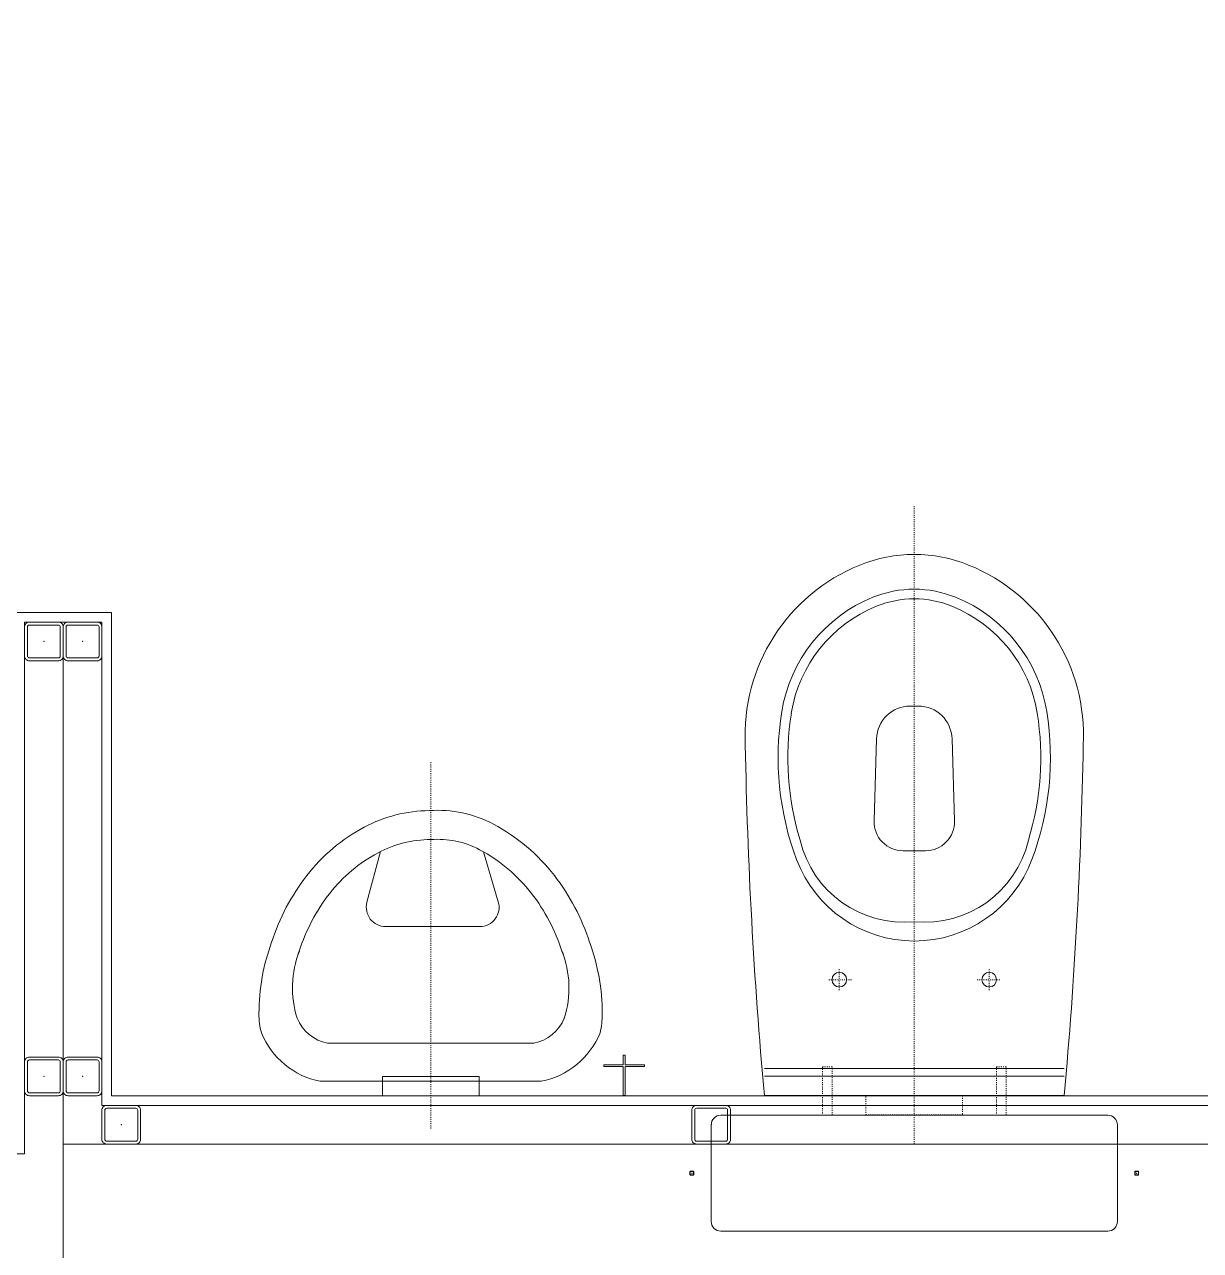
# Model space of a CAD drawing. Extents: x -1439 to 23780, y -1362 to 4476.
# Drawn here: x 14338.5 to 14460.1, y 2619 to 2745.8 of the extents above; entities that cross this region are included whole.
import ezdxf

# ---------------------------------------------------------------- set-up
doc = ezdxf.new("R2010")
doc.units = 0
doc.header["$MEASUREMENT"] = 0
doc.linetypes.add('Audi$0$DOT2', pattern=[0.125, 0, -0.125])
doc.layers.get('0').update_dxf_attribs({"color": 9, "lineweight": 9})
for name, color, linetype, lineweight in [('Audi$0$05', 8, 'Continuous', 9), ('Audi$0$05V', 8, 'Continuous', 9), ('Audi$0$06D', 8, 'Continuous', 9), ('Audi$0$10', 8, 'Continuous', 9), ('Audi$0$11', 8, 'Continuous', 9), ('Audi$0$35', 8, 'Continuous', 9)]:
    doc.layers.add(name, color=color, linetype=linetype, lineweight=lineweight)

# ---------------------------------------------------------------- blocks, each defined once
blk = doc.blocks.new('Audi$0$Prf-40x40')
for points in [[(1.5, -2), (-1.5, -2, -0.414214), (-2, -1.5), (-2, 1.5, -0.414214), (-1.5, 2), (1.5, 2, -0.414214), (2, 1.5), (2, -1.5, -0.414214)], [(1.5, -1.7), (-1.5, -1.7, -0.414214), (-1.7, -1.5), (-1.7, 1.5, -0.414214), (-1.5, 1.7), (1.5, 1.7, -0.414214), (1.7, 1.5), (1.7, -1.5, -0.414214)]]:
    blk.add_lwpolyline(points, format="xyb", close=True)
at = {"color": 252}
blk.add_point((0, 0), dxfattribs=at)
blk = doc.blocks.new('Audi$0$p-san-klo07')
at = {"linetype": 'Audi$0$DOT2'}
for p, q in [((0, -75.02), (0, -9.02)), ((-7.75, -24.93), (-7.75, -26.02)), ((7.75, -24.93), (7.75, -26.02)), ((-6.49, -26.02), (-8.95, -26.02)), ((-7.75, -27.1), (-7.75, -26.02)), ((6.49, -26.02), (8.95, -26.02)), ((7.75, -27.1), (7.75, -26.02))]:
    blk.add_line(p, q, dxfattribs=at)
for p, q in [((0, -16.02), (-15.5, -16.02)), ((0, -16.02), (15.5, -16.02)), ((0, -16.82), (-15.5, -16.82)), ((0, -16.82), (15.5, -16.82)), ((0, -39.36), (-1.16, -39.36)), ((0, -39.36), (1.16, -39.36)), ((-4.16, -42.45), (-3.91, -50.93)), ((4.16, -42.45), (3.91, -50.93)), ((0, -54.33), (-0.41, -54.33)), ((-0.41, -54.33), (0, -54.33)), ((0.41, -54.33), (0, -54.33)), ((0, -54.33), (0.41, -54.33))]:
    blk.add_line(p, q)
for points in [[(-20, -12), (20, -12, 0.414214), (21, -11), (21, -1, 0.414214), (20, 0), (-20, 0, 0.414214), (-21, -1), (-21, -11, 0.414214)], [(-15.5, -14.02, 0.018163), (-17.47, -50.28, 0.320529), (-5.62, -68.92, 0.096396), (0, -70.02, 0.096396), (5.62, -68.92, 0.320529), (17.47, -50.28, 0.018163), (15.5, -14.02)]]:
    blk.add_lwpolyline(points, format="xyb", close=True)
for points in [[(-9.5, -12), (-9.5, -17), (-8.5, -17), (-8.5, -12)], [(8.5, -12), (8.5, -17), (9.5, -17), (9.5, -12)]]:
    blk.add_lwpolyline(points, dxfattribs=at)
blk.add_lwpolyline([(-5, -14.02), (-5, -12.02), (5, -12.02), (5, -14.02)], close=True, dxfattribs=at)
for centre, radius, start, end in [((-7.75, -26.02), 0.75, 0, 180), ((7.75, -26.02), 0.75, 0, 180), ((-7.75, -26.02), 0.75, 180, 0), ((7.75, -26.02), 0.75, 180, 0), ((0, -43.02), 13, 90, 159.4201), ((0, -43.02), 13, 20.5799, 90), ((-1.09, -42.96), 11, 84.3176, 166.8067), ((1.09, -42.96), 11, 13.1933, 95.6824), ((15.92, -48.99), 30, 159.4201, 189.1281), ((-15.92, -48.99), 30, 350.8719, 20.5799), ((15.92, -48.99), 29, 162.8727, 189.1281), ((-1.16, -42.36), 3, 90, 181.707), ((1.16, -42.36), 3, 358.293, 90), ((-15.92, -48.99), 29, 350.8719, 17.1273), ((-0.41, -50.83), 3.5, 181.707, 270), ((0.41, -50.83), 3.5, 270, 358.293), ((1.5, -51.31), 15.4, 189.1281, 247.9757), ((1.5, -51.31), 14.4, 189.1281, 247.9757), ((-1.5, -51.31), 14.4, 292.0243, 350.8719), ((-1.5, -51.31), 15.4, 292.0243, 350.8719), ((0, -55.02), 10.4, 247.9757, 270), ((0, -55.02), 10.4, 270, 292.0243), ((0, -55.02), 11.4, 247.9757, 270), ((0, -55.02), 11.4, 270, 292.0243)]:
    blk.add_arc(centre, radius, start, end)
at = {"layer": 'Audi$0$05'}
blk.add_lwpolyline([(29.9, -14.02), (29.9, -17.02), (27.9, -17.02), (27.9, -17.22), (29.9, -17.22), (29.9, -18.22), (30.1, -18.22), (30.1, -17.22), (32.1, -17.22), (32.1, -17.02), (30.1, -17.02), (30.1, -14.02), (29.9, -14.02)], dxfattribs=at)
at = {"xscale": 0.1, "yscale": 0.1, "zscale": 0.1}
for p in [(-23, -6), (23, -6)]:
    blk.add_blockref('Audi$0$Prf-40x40', p, dxfattribs=at)
blk = doc.blocks.new('Audi$0$v-k-pisuar01-p-s')
at = {"linetype": 'Audi$0$DOT2'}
blk.add_line((0, -33), (0, 5), dxfattribs=at)
for p, q in [((-5.07, -16), (4.66, -16)), ((-6.98, -18.56), (-5.47, -23.73)), ((6.59, -18.52), (5.19, -23.78))]:
    blk.add_line(p, q)
blk.add_lwpolyline([(-5, -0.5), (-5, 1.5), (5, 1.5), (5, -0.5)], close=True)
for points in [[(11.42, 0), (-11.42, 0, 0.252384), (-17.51, -5, 0.055826), (-17.74, -7, 0.088182), (-16.42, -14.39, 0.087476), (-12.79, -21.28, 0.105521), (-6.48, -26.6, 0.141396), (0.13, -28, 0.121036), (6.87, -26.29, 0.105521), (12.81, -21.28, 0.087476), (16.45, -14.39, 0.088182), (17.76, -7, 0.066704), (17.51, -5, 0.252384), (11.42, 0)], [(13.57, -13.47, 0.172375), (13.81, -6.52, 0.252384), (10.66, -3.93), (-10.66, -3.93, 0.252384), (-13.81, -6.52, 0.172375), (-13.57, -13.47, 0.087476), (-10.42, -19.44, 0.105521), (-5.06, -23.95, 0.144004), (0.01, -25, 0.123151), (5.45, -23.64, 0.105521), (10.44, -19.44, 0.087476), (13.59, -13.47)]]:
    blk.add_lwpolyline(points, format="xyb")
for centre, radius, start, end in [((1.16, -7.48), 15.9, 200.6506, 202.1301), ((-1.14, -7.48), 15.9, 337.8699, 339.3494), ((-5.07, -18), 2, 90, 196.3895), ((4.66, -18), 2, 345.0686, 90)]:
    blk.add_arc(centre, radius, start, end)
blk = doc.blocks.new('Audi$0$p-2. kat planı')
at = {"layer": 'Audi$0$06D'}
for points in [[(14342.5, 2559.5), (14342.5, 2680.5)], [(14342.5, 2630), (14470.5, 2630)]]:
    blk.add_lwpolyline(points, dxfattribs=at)
at = {"layer": 'Audi$0$11'}
for points in [[(14470.5, 2605), (14347.5, 2605), (14347.5, 2555), (14337.5, 2555), (14337.5, 2610), (14192.5, 2610), (14192.5, 2540), (14182.5, 2540), (14182.5, 2700), (14192.5, 2700), (14192.5, 2630), (14337.5, 2630), (14337.5, 2685), (14347.5, 2685), (14347.5, 2635), (14470.5, 2635)], [(14470.5, 2606), (14346.5, 2606), (14346.5, 2556), (14338.5, 2556), (14338.5, 2611), (14191.5, 2611), (14191.5, 2541), (14183.5, 2541), (14183.5, 2699), (14191.5, 2699), (14191.5, 2629), (14338.5, 2629), (14338.5, 2684), (14346.5, 2684), (14346.5, 2634), (14470.5, 2634)]]:
    blk.add_lwpolyline(points, dxfattribs=at)
at = {"layer": 'Audi$0$10', "xscale": -1}
for p, rotation in [((14340.5, 2682), 90), ((14344.5, 2682), 90), ((14340.5, 2637), 90), ((14344.5, 2637), 90), ((14348.5, 2632), 180), ((14409.5, 2632), 180)]:
    blk.add_blockref('Audi$0$Prf-40x40', p, dxfattribs=dict(at, rotation=rotation))

msp = doc.modelspace()

# ---------------------------------------------------------------- linework, layer by layer
at = {"layer": 'Audi$0$35'}
msp.add_lwpolyline([(14192.5, 2630), (14192.5, 2700), (14182.5, 2700), (14182.5, 2790), (14192.5, 2790), (14192.5, 2803), (14470.5, 2803), (14470.5, 2635), (14347.5, 2635), (14347.5, 2685), (14337.5, 2685), (14337.5, 2630)], close=True, dxfattribs=at)

# ---------------------------------------------------------------- block references
msp.add_blockref('Audi$0$p-2. kat planı', (0, 0))
at = {"layer": 'Audi$0$05V', "rotation": 180}
for name, p in [('Audi$0$p-san-klo07', (14430.5, 2620.99)), ('Audi$0$v-k-pisuar01-p-s', (14380.5, 2636.5))]:
    msp.add_blockref(name, p, dxfattribs=at)

doc.saveas('drawing.dxf')
